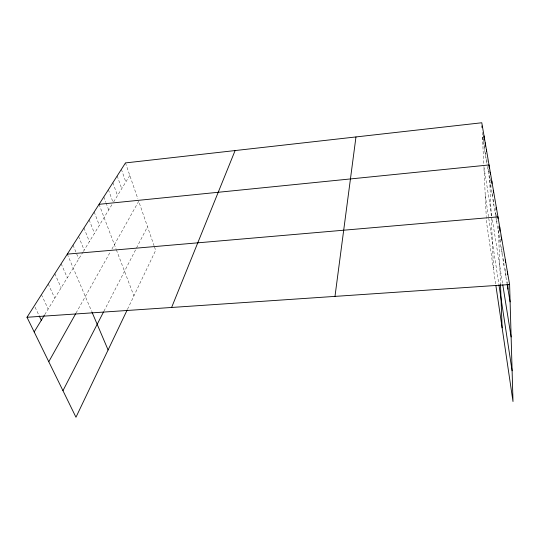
<?xml version="1.0" encoding="UTF-8"?>
<svg xmlns="http://www.w3.org/2000/svg" width="540" height="540" viewBox="0 0 540 540"><rect width="100%" height="100%" fill="white"/><g stroke="black" fill="none" stroke-linecap="round" stroke-linejoin="round"><path stroke-width="0.41" stroke-dasharray="2.7 2.03" d="M127.508 309.292L155.655 250.351L154.312 246.463M103.923 311.222L136.134 248.731M136.485 248.049L147.494 226.699M76.052 313.051L109.917 252.626M111.956 248.994L138.713 201.265L154.049 245.687M44.726 314.665L82.931 252.146M83.349 251.471L112.354 204.005M113.603 201.967L129.803 175.46M35.053 307.199L38.867 315.191M41.438 294.644L48.155 309.056M48.256 283.952L54.763 298.242M54.83 273.652L61.135 287.813M61.169 263.709L67.284 277.756M67.291 254.124L91.652 311.337M73.028 245.126L78.786 258.93M78.577 236.425L84.179 250.115M83.95 228.008L89.39 241.576M89.147 219.861L94.446 233.307M94.183 211.964L99.347 225.295M99.07 204.309L116.114 249.143M116.397 249.892L133.9 295.913M103.802 196.891L105.82 202.284M106.103 203.054L108.702 209.993M108.392 189.689L112.887 201.913M112.853 182.702L117.511 195.575M117.18 175.912L121.723 188.683M121.385 169.324L125.82 181.98M125.476 162.918L137.909 198.95M482.47 137.113L486.992 164.106M487.384 166.421L495.659 215.764M495.788 216.54L507.026 283.527M491.778 215.993L483.867 166.529L486.25 216.533M492.386 219.794L502.652 284.006M485.244 195.392L488.639 217.579M488.761 218.363L498.818 284.02M495.626 283.851L486.513 222.116L486.29 217.33M483.199 135.682L483.314 138.098M483.347 138.901L483.577 143.734M482.24 132.334L483.793 164.916M485.683 152.692L485.906 157.626M484.461 144.875L484.724 150.572M488.248 169.088L488.389 172.442M486.871 159.097L487.094 164.086M490.637 178.538L490.739 180.974M490.88 184.221L491.049 188.285M489.281 170.579L493.58 269.987M493.661 199.456L493.898 205.268M492.311 193.34L492.446 196.628M496.618 214.643L496.955 223.506M495.133 207.509L495.403 214.218M498.299 225.815L500.499 284.58M499.979 234.414L500.303 243.459M503.752 258.66L503.982 265.383M501.842 246.713L502.106 254.198M505.676 268.947L505.94 277.04M507.749 281.84L507.803 283.473"/><path stroke-width="0.81" d="M334.982 296.393L355.968 136.944M171.612 307.469L235.103 150.566M127.17 310.007L75.965 417.238L27 317.277L125.476 162.918L481.781 122.762L509.605 284.546L513 401.517L495.875 285.512M62.957 390.683L103.552 311.931M48.769 361.726L75.641 313.787M34.175 331.925L44.294 315.367M99.07 204.309L489.038 164.95L489.179 168.169M67.291 254.124L497.961 216.864L498.029 218.491M27 317.277L509.605 284.546M39.218 315.913L41.297 320.274M91.982 312.107L108.094 349.947M507.161 284.337L510.104 301.901M502.781 284.796L511.124 336.974M498.947 284.843L512.109 370.771M481.937 125.955L482.011 127.548M485.231 142.823L485.379 146.111M484.043 135.918L484.232 139.988M486.459 149.951L486.533 151.619M490.394 172.847L490.462 174.474M493.29 190.323L493.391 192.814M491.798 181.022L491.906 183.485M496.334 207.394L496.402 209.007M500.499 284.58L502.119 327.821M499.709 227.009L499.858 231.12M501.525 237.566L501.613 240.064M505.393 260.044L505.467 262.474M507.452 272.025L507.526 274.482M507.83 284.297L507.978 289.197"/></g></svg>
